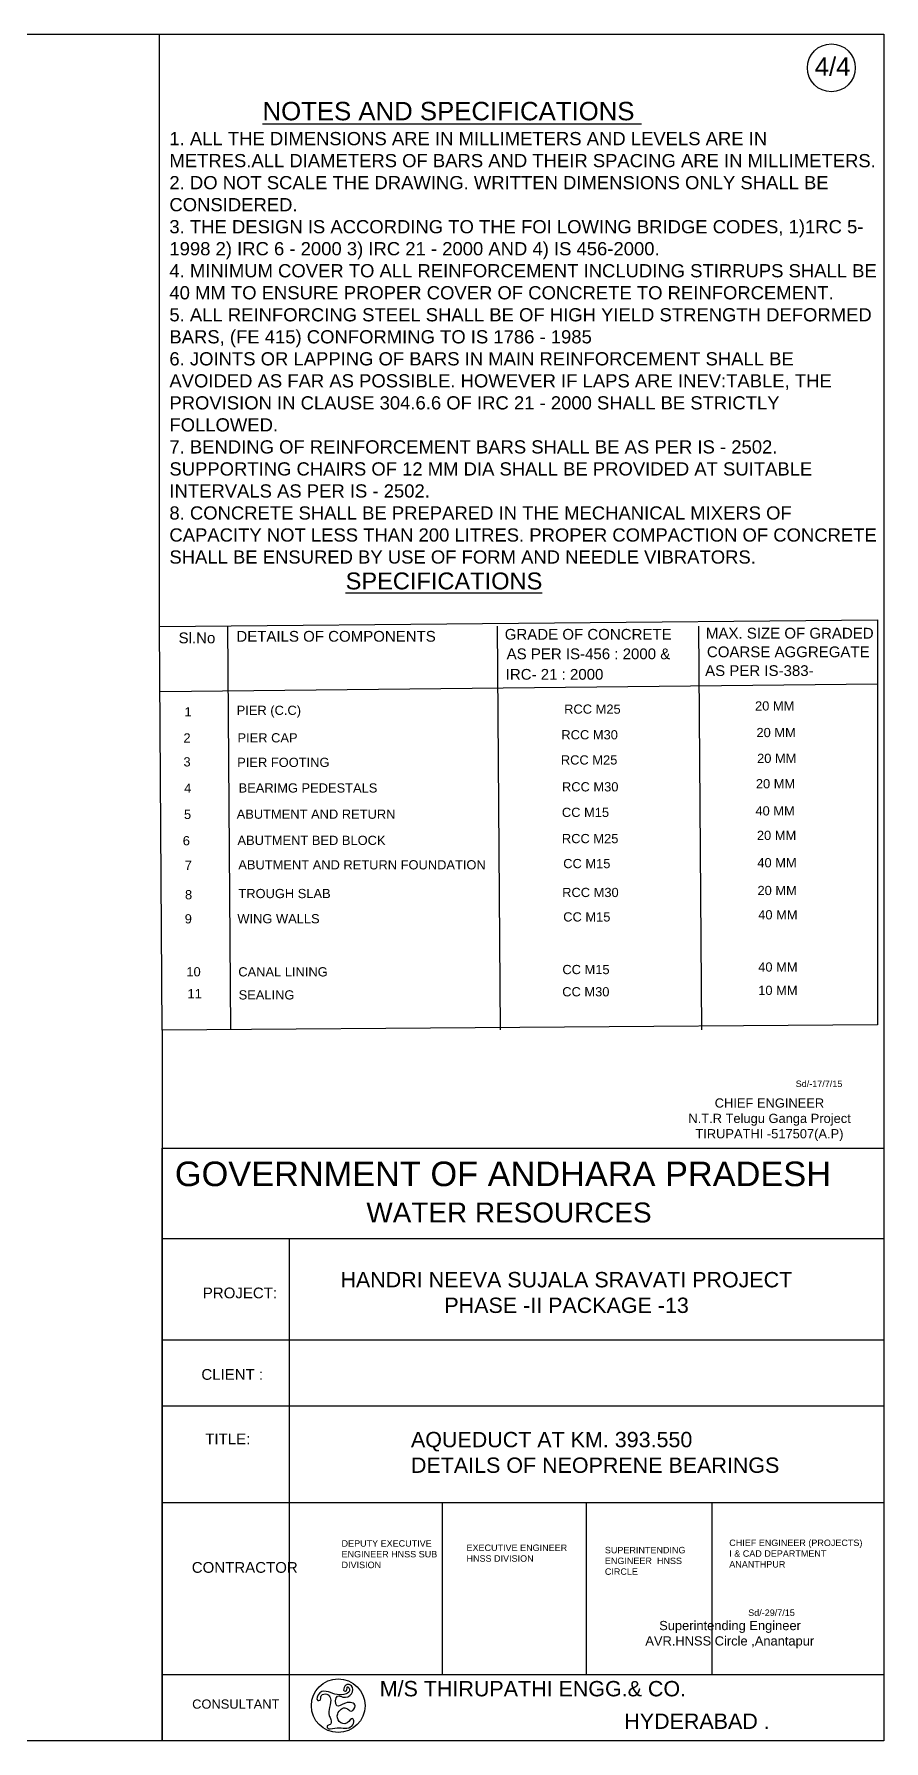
# Model space of a CAD drawing. Header units: millimetres. Extents: x 14844 to 22662, y 9932 to 15488.
# Drawn here: x 19896 to 22662, y 9932 to 15488 of the extents above; entities that cross this region are included whole.
import ezdxf

# ---------------------------------------------------------------- set-up
doc = ezdxf.new("R2010")
doc.units = ezdxf.units.MM
doc.header["$MEASUREMENT"] = 0
for name, color, linetype in [('DIMENSIONS', 7, 'Continuous'), ('DRAWING', 7, 'Continuous'), ('TEXT', 7, 'Continuous')]:
    doc.layers.add(name, color=color, linetype=linetype)
doc.styles.get("Standard").update_dxf_attribs({"font": 'arial.ttf', "height": 21})

msp = doc.modelspace()

# ---------------------------------------------------------------- linework, layer by layer
at = {"layer": 'DIMENSIONS', "color": 0}
for points in [[(20304.5, 13558.9), (20304.5, 15487.7)], [(20313.1, 12244.9), (20313.1, 9932)], [(22662, 11565.7), (20313.1, 11565.7)], [(20726.2, 11565.7), (20726.2, 9932)], [(22662, 11236.8), (20313.1, 11236.8)], [(22662, 11021.3), (20313.1, 11021.3)], [(22662, 10706.5), (20313.1, 10706.5)], [(21223.8, 10706.5), (21223.8, 10146.7)], [(21692.4, 10706.5), (21692.4, 10146.7)], [(22101.7, 10706.5), (22101.7, 10146.7)], [(22662, 10146.7), (20313.1, 10146.7)]]:
    msp.add_lwpolyline(points, dxfattribs=at)
msp.add_lwpolyline([(20313.1, 11861.2), (22662, 11861.2), (22662, 9932), (20313.1, 9932)], close=True, dxfattribs=at)
for centre, radius in [((22491, 15378), 78), ((20885.7, 10046.5), 87.3)]:
    msp.add_circle(centre, radius, dxfattribs=at)
msp.add_spline([(20833.9, 10083), (20830.5, 10079), (20826.5, 10064), (20819.3, 10063.5), (20825.6, 10088), (20853.6, 10091.2), (20911.1, 10084.9), (20922.4, 10099.8), (20915.5, 10108.3), (20912.9, 10096.3), (20905, 10094.4), (20907.6, 10109.7), (20914.3, 10115.5), (20928.8, 10111.4), (20929.1, 10085.5), (20901.2, 10074.7), (20883.6, 10078), (20881.4, 10045.5), (20909.4, 10055), (20941.1, 10045.7), (20928.4, 10029), (20910.9, 10038.7), (20884.2, 10020.1), (20888.9, 9995.1), (20914.4, 9990.2), (20932.3, 10004.6), (20936.4, 9993.8), (20925.5, 9977.3), (20874.2, 9973.6), (20850.3, 9975.1), (20849.9, 9980.8), (20859.2, 9985), (20862.2, 10001.5), (20856.6, 10014.2), (20857.6, 10041), (20859.7, 10072.8), (20852.4, 10083), (20833.9, 10083)], degree=3, dxfattribs=at)
at = {"layer": 'DRAWING', "color": 0}
msp.add_lwpolyline([(14843.6, 15487.7), (22662, 15487.7), (22662, 9932), (14843.6, 9932)], close=True, dxfattribs=at)
for points in [[(20304.5, 13558.9), (22641, 13580.9), (22641, 12262.3), (20313.1, 12244.9), (20304.5, 13558.9)], [(20525.4, 13561), (20535.2, 12246.6)], [(21402.8, 13561), (21412.7, 12246.6)], [(22059, 13561), (22068.8, 12246.6)], [(20305.9, 13347.4), (22641, 13372.3)]]:
    msp.add_lwpolyline(points, dxfattribs=at)

# ---------------------------------------------------------------- texts
at = {"layer": 'DIMENSIONS', "color": 0}
for s, height, p in [('4/4', 60, (22436.8, 15352.1)), ('%%UNOTES AND SPECIFICATIONS ', 60, (20639.4, 15207.2)), ('Sd/-17/7/15', 21, (22375.1, 12060.4)), ('PROJECT:', 35, (20445, 11372.5)), ('CLIENT :', 35, (20440.3, 11107.2)), ('TITLE:', 35, (20452.9, 10897.4)), ('CONTRACTOR ', 35, (20409.1, 10479)), ('Sd/-29/7/15', 21, (22220.4, 10338.7)), ('M/S THIRUPATHI ENGG.& CO.', 50, (21020.9, 10076.9)), ('CONSULTANT ', 30, (20410.3, 10036.7)), ('HYDERABAD .', 50, (21817, 9970.9))]:
    msp.add_text(s, height=height, dxfattribs=at).set_placement(p)
at = {"layer": 'DIMENSIONS', "color": 0, "attachment_point": 1}
for s, insert, char_height, width in [('1. ALL THE DIMENSIONS ARE IN MILLIMETERS AND LEVELS ARE IN METRES.ALL DIAMETERS OF BARS AND THEIR SPACING ARE IN MILLIMETERS. \\P2. DO NOT SCALE THE DRAWING. WRITTEN DIMENSIONS ONLY SHALL BE CONSIDERED. \\P3. THE DESIGN IS ACCORDING TO THE FOI LOWING BRIDGE CODES, 1)1RC 5- 1998 2) IRC 6 - 2000 3) IRC 21 - 2000 AND 4) IS 456-2000. \\P4. MINIMUM COVER TO ALL REINFORCEMENT INCLUDING STIRRUPS SHALL BE 40 MM TO ENSURE PROPER COVER OF CONCRETE TO REINFORCEMENT. \\P5. ALL REINFORCING STEEL SHALL BE OF HIGH YIELD STRENGTH DEFORMED BARS, (FE 415) CONFORMING TO IS 1786 - 1985 \\P6. JOINTS OR LAPPING OF BARS IN MAIN REINFORCEMENT SHALL BE AVOIDED AS FAR AS POSSIBLE. HOWEVER IF LAPS ARE INEV:TABLE, THE PROVISION IN CLAUSE 304.6.6 OF IRC 21 - 2000 SHALL BE STRICTLY FOLLOWED. \\P7. BENDING OF REINFORCEMENT BARS SHALL BE AS PER IS - 2502. SUPPORTING CHAIRS OF 12 MM DIA SHALL BE PROVIDED AT SUITABLE INTERVALS AS PER IS - 2502. \\P8. CONCRETE SHALL BE PREPARED IN THE MECHANICAL MIXERS OF CAPACITY NOT LESS THAN 200 LITRES. PROPER COMPACTION OF CONCRETE SHALL BE ENSURED BY USE OF FORM AND NEEDLE VIBRATORS. ', (20336.2, 15169.1), 43, 2306.013), ('\\pi156.1;CHIEF ENGINEER \\P\\pi70.296;N.T.R Telugu Ganga Project \\P\\pi93.123;TIRUPATHI -517507(A.P)', (21955.3, 12023.3), 30, 665.857), ('\\pi96.463;{\\H1.3333x;GOVERNMENT OF ANDHARA PRADESH  \\P\\pi335.79;}^I^I^I{\\H1.0833x;WATER RESOURCES }', (20257.6, 11817.7), 60, 2314.019), ('\\pi142.16;HANDRI NEEVA SUJALA SRAVATI PROJECT  \\P\\pi480.58;PHASE -II PACKAGE -13', (20750.8, 11458.2), 50, 1748.376), ('AQUEDUCT AT KM. 393.550 \\PDETAILS OF NEOPRENE BEARINGS ', (21122.5, 10937.7), 50, 1748.376), ('DEPUTY EXECUTIVE ENGINEER HNSS SUB DIVISION ', (20896.7, 10585.2), 21, 327.663), ('EXECUTIVE ENGINEER HNSS DIVISION ', (21303.4, 10571.1), 21, 327.663), ('SUPERINTENDING ENGINEER  HNSS CIRCLE  ', (21753.8, 10563.5), 21, 262.428), ('CHIEF ENGINEER (PROJECTS) I & CAD DEPARTMENT  ANANTHPUR ', (22158.7, 10587.2), 21, 433.608), ('\\pi102.9;Superintending Engineer  \\P\\pi57.792;AVR.HNSS Circle ,Anantapur ', (21827.7, 10322.4), 30, 665.857)]:
    msp.add_mtext(s, dxfattribs=dict(at, insert=insert, char_height=char_height, width=width))
at = {"layer": 'TEXT', "color": 0}
for s, height, p in [('%%USPECIFICATIONS', 55, (20909.9, 13680.2)), ('Sl.No', 35, (20366.1, 13504.9)), ('DETAILS OF COMPONENTS', 35, (20554.2, 13510)), ('GRADE OF CONCRETE', 35, (21427.9, 13516.5)), ('MAX. SIZE OF GRADED', 35, (22082.7, 13520.1)), ('AS PER IS-456 : 2000 &', 35, (21434, 13452.9)), ('COARSE AGGREGATE', 35, (22086, 13459.4)), ('IRC- 21 : 2000', 35, (21431, 13386.2)), ('AS PER IS-383-', 35, (22080.1, 13398.3)), ('1', 30, (20385.4, 13266.7)), ('PIER (C.C)', 30, (20555.2, 13271.6)), ('    RCC M25', 30, (21574.7, 13275.5)), ('20 MM', 30, (22242.6, 13285.9)), ('20 MM', 30, (22247.3, 13199.3)), ('2', 30, (20382, 13181.7)), ('PIER CAP', 30, (20557.9, 13182.1)), ('RCC M30', 30, (21612.2, 13192)), ('3', 30, (20382, 13103.8)), ('PIER FOOTING', 30, (20557, 13102.2)), ('RCC M25', 30, (21610.5, 13110.1)), ('20 MM', 30, (22249.3, 13115.2)), ('20 MM', 30, (22245.3, 13032.6)), ('4', 30, (20384.2, 13018)), ('BEARIMG PEDESTALS', 30, (20561.4, 13018.9)), ('RCC M30', 30, (21614.1, 13022.6)), ('5', 30, (20383.7, 12932.8)), ('ABUTMENT AND RETURN', 30, (20555.2, 12933.6)), ('CC M15', 30, (21613.9, 12939.4)), ('40 MM', 30, (22243.9, 12944.3)), ('20 MM', 30, (22248.7, 12864.5)), ('6', 30, (20379.7, 12847.1)), ('ABUTMENT BED BLOCK', 30, (20557.8, 12848.3)), ('RCC M25', 30, (21613.9, 12854.1)), ('7', 30, (20386.1, 12767)), ('ABUTMENT AND RETURN FOUNDATION', 30, (20560.5, 12768.7)), ('CC M15', 30, (21618.2, 12772.7)), ('40 MM', 30, (22250, 12775.5)), ('8', 30, (20387, 12671.4)), ('TROUGH SLAB', 30, (20560.8, 12675.2)), ('RCC M30', 30, (21614.8, 12678.7)), ('20 MM', 30, (22250.6, 12685.1)), ('9', 30, (20386.1, 12592.9)), ('WING WALLS', 30, (20557.5, 12593.3)), ('CC M15', 30, (21618.2, 12599.1)), ('40 MM', 30, (22253, 12606)), ('10', 30, (20391.5, 12420.5)), ('CANAL LINING', 30, (20560.5, 12420.3)), ('CC M15', 30, (21615.5, 12427.8)), ('40 MM', 30, (22253, 12436)), ('10 MM', 30, (22253, 12360.1)), ('11', 30, (20395.1, 12349.3)), ('SEALING', 30, (20561.6, 12345.3)), ('CC M30', 30, (21615, 12355.4))]:
    msp.add_text(s, height=height, dxfattribs=at).set_placement(p)

doc.saveas('drawing.dxf')
